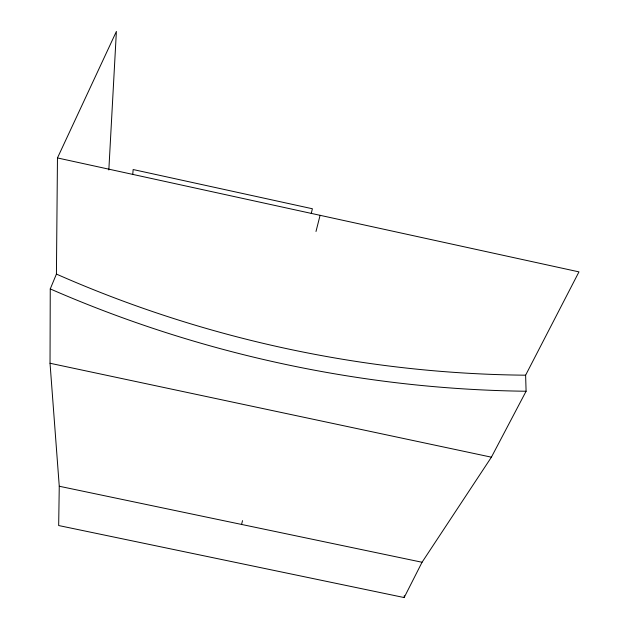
<?xml version="1.0" encoding="UTF-8"?>
<svg xmlns="http://www.w3.org/2000/svg" width="629" height="629" viewBox="0 0 629 629"><rect width="100%" height="100%" fill="white"/><g stroke="black" fill="none" stroke-linecap="round" stroke-linejoin="round"><path stroke-width="0.94" d="M57.467 157.942L578.971 271.877L525.616 375.191L526.096 391.238L491.406 457.181L422.051 562.255L404.156 597.55L58.67 525.537L59.26 486.248L50.029 363.255L50.257 288.915L56.421 274.079L57.467 157.942L116.389 31.45L108.833 169.964M404.156 597.55L404.282 595.647M132.774 174.422L133.144 169.539L312.393 208.757L311.237 213.522M241.56 524.444L242.527 520.639M315.986 231.488L320.09 215.315M525.616 375.191C364.427 373.705 203.906 339.133 56.421 274.079M526.096 391.238C362.681 389.272 200.03 354.324 50.257 288.915M59.26 486.248L422.051 562.255M50.029 363.255L491.406 457.181"/></g></svg>
